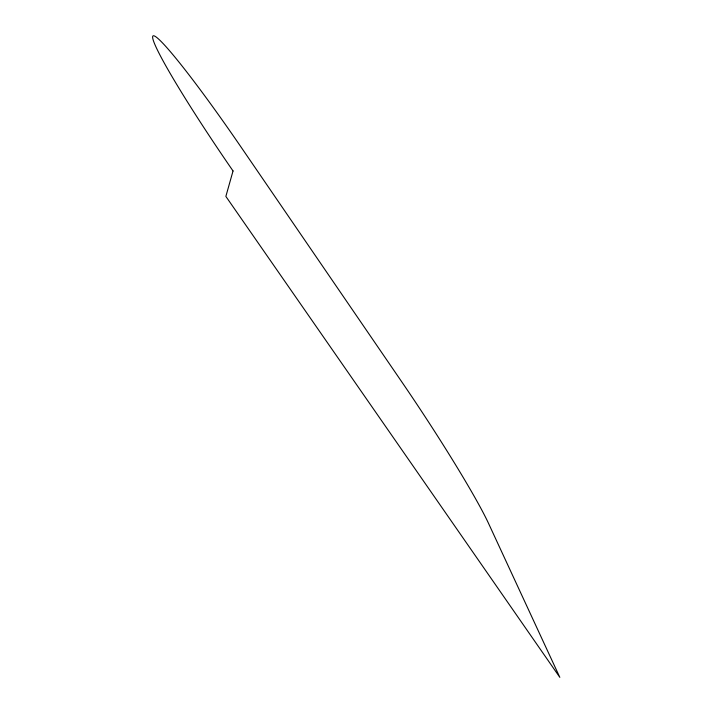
<?xml version="1.0" encoding="UTF-8"?>
<svg xmlns="http://www.w3.org/2000/svg" width="713" height="713" viewBox="0 0 713 713"><rect width="100%" height="100%" fill="white"/><g stroke="black" fill="none" stroke-linecap="round" stroke-linejoin="round"><path stroke-width="1.07" d="M233.035 170.96L225.861 196.405L559.83 677.35L488.28 522.852A136.557 9.064 56.8 0 0 402.39 382.756L240.147 145.755A144.882 10.053 55.7 0 0 152.742 36.31A144.882 10.053 55.7 0 0 233.035 170.96"/></g></svg>
